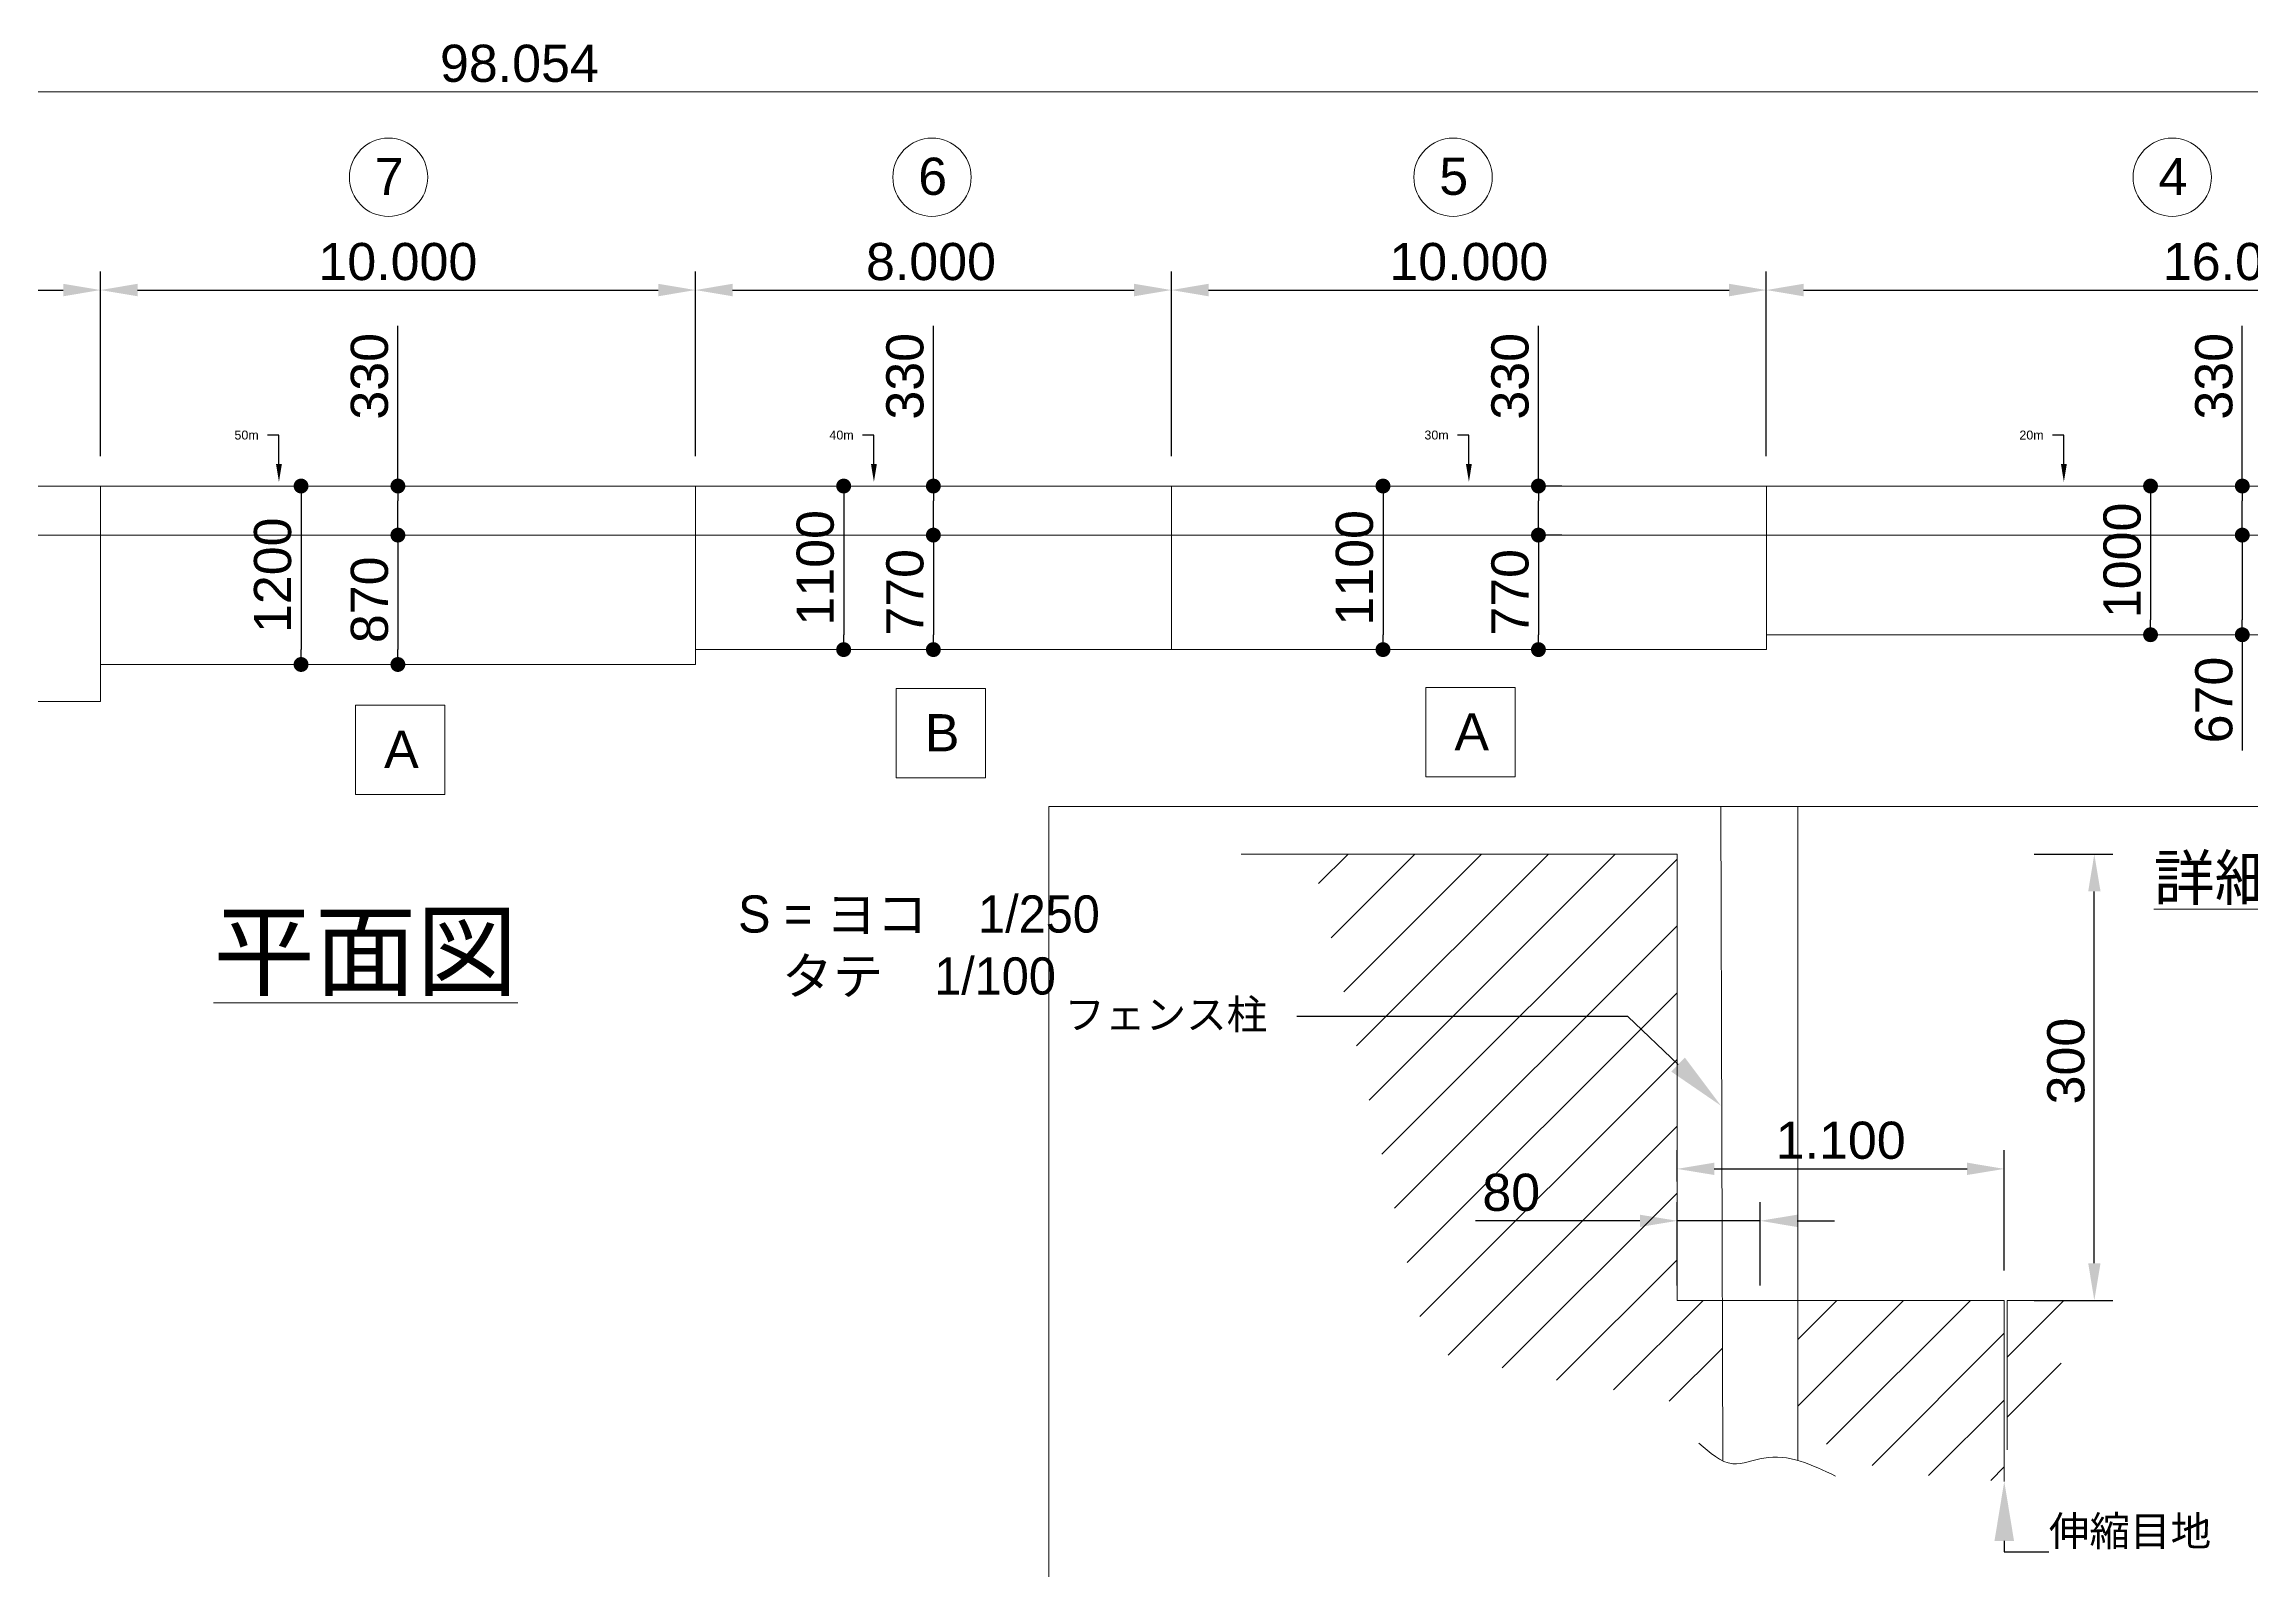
# Model space of a CAD drawing. Header units: millimetres. Extents: x -58267 to 200953, y -49295 to 43144.
# Drawn here: x 15850 to 30692, y -3563 to 6704 of the extents above; entities that cross this region are included whole.
import ezdxf
from ezdxf import colors
from ezdxf.entities.mleader import LeaderData, LeaderLine
from ezdxf.math import Vec2, Vec3

# ---------------------------------------------------------------- set-up
doc = ezdxf.new("R2010")
doc.units = ezdxf.units.MM
doc.header["$LTSCALE"] = 0.25
doc.linetypes.add('ACAD_ISO02W100', pattern=[15, 12, -3])
for name, color, linetype, lineweight in [('1-main', 7, 'Continuous', 9), ('2-DIMS', 8, 'Continuous', 9), ('5-detailframe', 1, 'Continuous', 20)]:
    doc.layers.add(name, color=color, linetype=linetype, lineweight=lineweight)
doc.styles.get("Standard").update_dxf_attribs({"font": 'arial.ttf'})
doc.dimstyles.new('Annotative in mm', dxfattribs={"dimscale": 0, "dimtxt": 2.5, "dimasz": 2.5, "dimexe": 1.25, "dimexo": 2, "dimtad": 1, "dimdec": 0, "dimdsep": 46, "dimtxsty": 'Standard', "dimcen": 2.5, "dimadec": 0, "dimazin": 0, "dimtfac": 1, "dimtdec": 0, "dimtmove": 0, "dimatfit": 3, "dimfxl": 1, "dimarcsym": 0})
doc.dimstyles.new('Annotative2 in mm', dxfattribs={"dimscale": 0, "dimtxt": 2.5, "dimasz": 1, "dimexe": 0, "dimexo": 0, "dimtad": 1, "dimdec": 0, "dimtxsty": 'Standard', "dimblk": 'DOT', "dimcen": 0, "dimadec": 0, "dimazin": 0, "dimtfac": 1, "dimtdec": 0, "dimtmove": 0, "dimatfit": 3, "dimfxl": 1, "dimarcsym": 0})

# ---------------------------------------------------------------- blocks, each defined once
blk = doc.blocks.new('*D2')
at = {"layer": '2-DIMS', "color": 0, "lineweight": -2, "transparency": 16777216}
for p, q in [((13028, 3932), (13028, 5175)), ((13278, 5050), (15978, 5050)), ((16228, 3932), (16228, 5175))]:
    blk.add_line(p, q, dxfattribs=at)
at = {"layer": '2-DIMS', "color": 0, "transparency": 16777216}
for points in [[(13278, 5092), (13278, 5008), (13028, 5050)], [(15978, 5092), (15978, 5008), (16228, 5050)]]:
    blk.add_solid(points, dxfattribs=at)
at = {"layer": 'Defpoints', "color": 0, "transparency": 16777216}
for p in [(16228, 5050), (13028, 3732), (16228, 3732)]:
    blk.add_point(p, dxfattribs=at)
at = {"layer": '2-DIMS', "color": 0, "transparency": 16777216, "insert": (14612, 5240), "char_height": 250, "attachment_point": 5}
blk.add_mtext('8.000', dxfattribs=at)
blk = doc.blocks.new('*D6')
at = {"layer": '2-DIMS', "color": 0, "lineweight": -2, "transparency": 16777216}
for p, q in [((16228, 3932), (16228, 5175)), ((16478, 5050), (19978, 5050)), ((20228, 3932), (20228, 5175))]:
    blk.add_line(p, q, dxfattribs=at)
at = {"layer": '2-DIMS', "color": 0, "transparency": 16777216}
for points in [[(16478, 5092), (16478, 5008), (16228, 5050)], [(19978, 5092), (19978, 5008), (20228, 5050)]]:
    blk.add_solid(points, dxfattribs=at)
at = {"layer": 'Defpoints', "color": 0, "transparency": 16777216}
for p in [(20228, 5050), (16228, 3732), (20228, 3732)]:
    blk.add_point(p, dxfattribs=at)
at = {"layer": '2-DIMS', "color": 0, "transparency": 16777216, "insert": (18228, 5240), "char_height": 250, "attachment_point": 5}
blk.add_mtext('10.000', dxfattribs=at)
blk = doc.blocks.new('*D7')
at = {"layer": '2-DIMS', "color": 0, "lineweight": -2, "transparency": 16777216}
for p, q in [((23428, 3932), (23428, 5175)), ((23678, 5050), (27178, 5050)), ((27428, 3932), (27428, 5175))]:
    blk.add_line(p, q, dxfattribs=at)
at = {"layer": '2-DIMS', "color": 0, "transparency": 16777216}
for points in [[(23678, 5092), (23678, 5008), (23428, 5050)], [(27178, 5092), (27178, 5008), (27428, 5050)]]:
    blk.add_solid(points, dxfattribs=at)
at = {"layer": 'Defpoints', "color": 0, "transparency": 16777216}
for p in [(27428, 5050), (23428, 3732), (27428, 3732)]:
    blk.add_point(p, dxfattribs=at)
at = {"layer": '2-DIMS', "color": 0, "transparency": 16777216, "insert": (25428, 5240), "char_height": 250, "attachment_point": 5}
blk.add_mtext('10.000', dxfattribs=at)
blk = doc.blocks.new('*D8')
at = {"layer": '2-DIMS', "color": 0, "lineweight": -2, "transparency": 16777216}
for p, q in [((20228, 3932), (20228, 5175)), ((20478, 5050), (23178, 5050)), ((23428, 3932), (23428, 5175))]:
    blk.add_line(p, q, dxfattribs=at)
at = {"layer": '2-DIMS', "color": 0, "transparency": 16777216}
for points in [[(20478, 5092), (20478, 5008), (20228, 5050)], [(23178, 5092), (23178, 5008), (23428, 5050)]]:
    blk.add_solid(points, dxfattribs=at)
at = {"layer": 'Defpoints', "color": 0, "transparency": 16777216}
for p in [(23428, 5050), (20228, 3732), (23428, 3732)]:
    blk.add_point(p, dxfattribs=at)
at = {"layer": '2-DIMS', "color": 0, "transparency": 16777216, "insert": (21812, 5240), "char_height": 250, "attachment_point": 5}
blk.add_mtext('8.000', dxfattribs=at)
blk = doc.blocks.new('*D9')
at = {"layer": '2-DIMS', "color": 0, "lineweight": -2, "transparency": 16777216}
for p, q in [((27428, 3932), (27428, 5175)), ((27678, 5050), (33578, 5050)), ((33828, 3932), (33828, 5175))]:
    blk.add_line(p, q, dxfattribs=at)
at = {"layer": '2-DIMS', "color": 0, "transparency": 16777216}
for points in [[(27678, 5092), (27678, 5008), (27428, 5050)], [(33578, 5092), (33578, 5008), (33828, 5050)]]:
    blk.add_solid(points, dxfattribs=at)
at = {"layer": 'Defpoints', "color": 0, "transparency": 16777216}
for p in [(33828, 5050), (27428, 3732), (33828, 3732)]:
    blk.add_point(p, dxfattribs=at)
at = {"layer": '2-DIMS', "color": 0, "transparency": 16777216, "insert": (30628, 5240), "char_height": 250, "attachment_point": 5}
blk.add_mtext('16.000', dxfattribs=at)
blk = doc.blocks.new('_Dot')
at = {"color": 0, "linetype": 'ByBlock', "lineweight": -2}
blk.add_line((-0.5, 0), (-1, 0), dxfattribs=at)
at = {"color": 0, "linetype": 'ByBlock', "const_width": 0.5}
blk.add_lwpolyline([(-0.25, 0, 1), (0.25, 0, 1)], format="xyb", close=True, dxfattribs=at)
blk = doc.blocks.new('*D14')
at = {"layer": '2-DIMS', "color": 0, "lineweight": -2, "transparency": 16777216}
for p, q in [((18228, 3732), (18228, 4809)), ((18228, 3502), (18228, 3632))]:
    blk.add_line(p, q, dxfattribs=at)
at = {"layer": 'Defpoints', "color": 0, "transparency": 16777216}
for p in [(18228, 3732), (18228, 3402), (18228, 3402)]:
    blk.add_point(p, dxfattribs=at)
at = {"layer": '2-DIMS', "color": 0, "lineweight": -2, "transparency": 16777216, "xscale": 100, "yscale": 100, "zscale": 100}
for p, rotation in [((18228, 3732), 90), ((18228, 3402), 270)]:
    blk.add_blockref('_Dot', p, dxfattribs=dict(at, rotation=rotation))
at = {"layer": '2-DIMS', "color": 0, "transparency": 16777216, "insert": (18038, 4470), "char_height": 250, "attachment_point": 5, "rotation": 90}
blk.add_mtext('330', dxfattribs=at)
blk = doc.blocks.new('*D15')
at = {"layer": '2-DIMS', "color": 0, "lineweight": -2, "transparency": 16777216}
for p, q in [((21828, 3732), (21828, 4809)), ((21828, 3502), (21828, 3632))]:
    blk.add_line(p, q, dxfattribs=at)
at = {"layer": 'Defpoints', "color": 0, "transparency": 16777216}
for p in [(21828, 3732), (21828, 3402), (21828, 3402)]:
    blk.add_point(p, dxfattribs=at)
at = {"layer": '2-DIMS', "color": 0, "lineweight": -2, "transparency": 16777216, "xscale": 100, "yscale": 100, "zscale": 100}
for p, rotation in [((21828, 3732), 90), ((21828, 3402), 270)]:
    blk.add_blockref('_Dot', p, dxfattribs=dict(at, rotation=rotation))
at = {"layer": '2-DIMS', "color": 0, "transparency": 16777216, "insert": (21638, 4470), "char_height": 250, "attachment_point": 5, "rotation": 90}
blk.add_mtext('330', dxfattribs=at)
blk = doc.blocks.new('*D16')
at = {"layer": '2-DIMS', "color": 0, "lineweight": -2, "transparency": 16777216}
for p, q in [((25896, 3732), (25896, 4809)), ((26054, 3732), (25896, 3732)), ((25896, 3502), (25896, 3632))]:
    blk.add_line(p, q, dxfattribs=at)
at = {"layer": 'Defpoints', "color": 0, "transparency": 16777216}
for p in [(26054, 3732), (25896, 3402), (25896, 3402)]:
    blk.add_point(p, dxfattribs=at)
at = {"layer": '2-DIMS', "color": 0, "lineweight": -2, "transparency": 16777216, "xscale": 100, "yscale": 100, "zscale": 100}
for p, rotation in [((25896, 3732), 90), ((25896, 3402), 270)]:
    blk.add_blockref('_Dot', p, dxfattribs=dict(at, rotation=rotation))
at = {"layer": '2-DIMS', "color": 0, "transparency": 16777216, "insert": (25706, 4470), "char_height": 250, "attachment_point": 5, "rotation": 90}
blk.add_mtext('330', dxfattribs=at)
blk = doc.blocks.new('*D17')
at = {"layer": '2-DIMS', "color": 0, "lineweight": -2, "transparency": 16777216}
for p, q in [((30628, 3732), (30628, 4809)), ((30628, 3502), (30628, 3632))]:
    blk.add_line(p, q, dxfattribs=at)
at = {"layer": 'Defpoints', "color": 0, "transparency": 16777216}
for p in [(30628, 3732), (30628, 3402), (30628, 3402)]:
    blk.add_point(p, dxfattribs=at)
at = {"layer": '2-DIMS', "color": 0, "lineweight": -2, "transparency": 16777216, "xscale": 100, "yscale": 100, "zscale": 100}
for p, rotation in [((30628, 3732), 90), ((30628, 3402), 270)]:
    blk.add_blockref('_Dot', p, dxfattribs=dict(at, rotation=rotation))
at = {"layer": '2-DIMS', "color": 0, "transparency": 16777216, "insert": (30438, 4470), "char_height": 250, "attachment_point": 5, "rotation": 90}
blk.add_mtext('330', dxfattribs=at)
blk = doc.blocks.new('*D19')
at = {"layer": '2-DIMS', "color": 0, "lineweight": -2, "transparency": 16777216}
blk.add_line((18228, 3302), (18228, 2632), dxfattribs=at)
at = {"layer": 'Defpoints', "color": 0, "transparency": 16777216}
for p in [(18228, 3402), (18228, 2532), (18228, 2532)]:
    blk.add_point(p, dxfattribs=at)
at = {"layer": '2-DIMS', "color": 0, "lineweight": -2, "transparency": 16777216, "xscale": 100, "yscale": 100, "zscale": 100}
for p, rotation in [((18228, 3402), 90), ((18228, 2532), 270)]:
    blk.add_blockref('_Dot', p, dxfattribs=dict(at, rotation=rotation))
at = {"layer": '2-DIMS', "color": 0, "transparency": 16777216, "insert": (18038, 2967), "char_height": 250, "attachment_point": 5, "rotation": 90}
blk.add_mtext('870', dxfattribs=at)
blk = doc.blocks.new('*D20')
at = {"layer": '2-DIMS', "color": 0, "lineweight": -2, "transparency": 16777216}
blk.add_line((21828, 3302), (21828, 2732), dxfattribs=at)
at = {"layer": 'Defpoints', "color": 0, "transparency": 16777216}
for p in [(21828, 3402), (21828, 2632), (21828, 2632)]:
    blk.add_point(p, dxfattribs=at)
at = {"layer": '2-DIMS', "color": 0, "lineweight": -2, "transparency": 16777216, "xscale": 100, "yscale": 100, "zscale": 100}
for p, rotation in [((21828, 3402), 90), ((21828, 2632), 270)]:
    blk.add_blockref('_Dot', p, dxfattribs=dict(at, rotation=rotation))
at = {"layer": '2-DIMS', "color": 0, "transparency": 16777216, "insert": (21638, 3017), "char_height": 250, "attachment_point": 5, "rotation": 90}
blk.add_mtext('770', dxfattribs=at)
blk = doc.blocks.new('*D21')
at = {"layer": '2-DIMS', "color": 0, "lineweight": -2, "transparency": 16777216}
for p, q in [((26054, 3402), (25896, 3402)), ((25896, 3302), (25896, 2732)), ((25896, 2632), (25896, 2632))]:
    blk.add_line(p, q, dxfattribs=at)
at = {"layer": 'Defpoints', "color": 0, "transparency": 16777216}
for p in [(26054, 3402), (25896, 2632), (25896, 2632)]:
    blk.add_point(p, dxfattribs=at)
at = {"layer": '2-DIMS', "color": 0, "lineweight": -2, "transparency": 16777216, "xscale": 100, "yscale": 100, "zscale": 100}
for p, rotation in [((25896, 3402), 90), ((25896, 2632), 270)]:
    blk.add_blockref('_Dot', p, dxfattribs=dict(at, rotation=rotation))
at = {"layer": '2-DIMS', "color": 0, "transparency": 16777216, "insert": (25706, 3017), "char_height": 250, "attachment_point": 5, "rotation": 90}
blk.add_mtext('770', dxfattribs=at)
blk = doc.blocks.new('*D22')
at = {"layer": '2-DIMS', "color": 0, "lineweight": -2, "transparency": 16777216}
for p, q in [((30628, 3402), (30628, 3402)), ((30628, 3302), (30628, 2832)), ((30628, 2732), (30628, 1954))]:
    blk.add_line(p, q, dxfattribs=at)
at = {"layer": 'Defpoints', "color": 0, "transparency": 16777216}
for p in [(30628, 3402), (30628, 2732), (30628, 2732)]:
    blk.add_point(p, dxfattribs=at)
at = {"layer": '2-DIMS', "color": 0, "lineweight": -2, "transparency": 16777216, "xscale": 100, "yscale": 100, "zscale": 100}
for p, rotation in [((30628, 3402), 90), ((30628, 2732), 270)]:
    blk.add_blockref('_Dot', p, dxfattribs=dict(at, rotation=rotation))
at = {"layer": '2-DIMS', "color": 0, "transparency": 16777216, "insert": (30438, 2293), "char_height": 250, "attachment_point": 5, "rotation": 90}
blk.add_mtext('670', dxfattribs=at)
blk = doc.blocks.new('*D40')
at = {"layer": '2-DIMS', "color": 0, "lineweight": -2, "transparency": 16777216}
for p, q in [((26828, -944), (26828, -735)), ((29028, -1544), (29028, -735)), ((27078, -860), (28778, -860))]:
    blk.add_line(p, q, dxfattribs=at)
at = {"layer": '2-DIMS', "color": 0, "transparency": 16777216}
for points in [[(27078, -818), (27078, -901), (26828, -860)], [(28778, -818), (28778, -901), (29028, -860)]]:
    blk.add_solid(points, dxfattribs=at)
at = {"layer": 'Defpoints', "color": 0, "transparency": 16777216}
for p in [(29028, -860), (26828, -1144), (29028, -1744)]:
    blk.add_point(p, dxfattribs=at)
at = {"layer": '2-DIMS', "color": 0, "transparency": 16777216, "insert": (27928, -669), "char_height": 250, "attachment_point": 5}
blk.add_mtext('1.100', dxfattribs=at)
blk = doc.blocks.new('*D41')
at = {"layer": '2-DIMS', "color": 0, "lineweight": -2, "transparency": 16777216}
for p, q in [((29228, 1256), (29758, 1256)), ((29633, -1494), (29633, 1006)), ((29228, -1744), (29758, -1744))]:
    blk.add_line(p, q, dxfattribs=at)
at = {"layer": '2-DIMS', "color": 0, "transparency": 16777216}
for points in [[(29592, 1006), (29675, 1006), (29633, 1256)], [(29592, -1494), (29675, -1494), (29633, -1744)]]:
    blk.add_solid(points, dxfattribs=at)
at = {"layer": 'Defpoints', "color": 0, "transparency": 16777216}
for p in [(29028, 1256), (29633, 1256), (29028, -1744)]:
    blk.add_point(p, dxfattribs=at)
at = {"layer": '2-DIMS', "color": 0, "transparency": 16777216, "insert": (29443, -135), "char_height": 250, "attachment_point": 5, "rotation": 90}
blk.add_mtext('300', dxfattribs=at)
blk = doc.blocks.new('*D119')
at = {"layer": '2-DIMS', "color": 0, "lineweight": -2, "transparency": 16777216}
for p, q in [((26828, -1644), (26828, -1084)), ((27386, -1644), (27386, -1084)), ((26578, -1209), (25472, -1209)), ((27386, -1209), (26828, -1209)), ((27636, -1209), (27886, -1209))]:
    blk.add_line(p, q, dxfattribs=at)
at = {"layer": '2-DIMS', "color": 0, "transparency": 16777216}
for points in [[(26578, -1168), (26578, -1251), (26828, -1209)], [(27636, -1168), (27636, -1251), (27386, -1209)]]:
    blk.add_solid(points, dxfattribs=at)
at = {"layer": 'Defpoints', "color": 0, "transparency": 16777216}
for p in [(27386, -1209), (26828, -1744), (27386, -1744)]:
    blk.add_point(p, dxfattribs=at)
at = {"layer": '2-DIMS', "color": 0, "transparency": 16777216, "insert": (25713, -1019), "char_height": 250, "attachment_point": 5}
blk.add_mtext('80', dxfattribs=at)
blk = doc.blocks.new('*D277')
at = {"layer": '2-DIMS', "color": 0, "lineweight": -2, "transparency": 16777216}
blk.add_line((17577, 3632), (17577, 2632), dxfattribs=at)
at = {"layer": 'Defpoints', "color": 0, "transparency": 16777216}
for p in [(17577, 3732), (17577, 2532), (17577, 2532)]:
    blk.add_point(p, dxfattribs=at)
at = {"layer": '2-DIMS', "color": 0, "lineweight": -2, "transparency": 16777216, "xscale": 100, "yscale": 100, "zscale": 100}
for p, rotation in [((17577, 3732), 90), ((17577, 2532), 270)]:
    blk.add_blockref('_Dot', p, dxfattribs=dict(at, rotation=rotation))
at = {"layer": '2-DIMS', "color": 0, "transparency": 16777216, "insert": (17387, 3132), "char_height": 250, "attachment_point": 5, "rotation": 90}
blk.add_mtext('1200', dxfattribs=at)
blk = doc.blocks.new('*D278')
at = {"layer": '2-DIMS', "color": 0, "lineweight": -2, "transparency": 16777216}
for p, q in [((21225, 3732), (21225, 3732)), ((21225, 3632), (21225, 2732))]:
    blk.add_line(p, q, dxfattribs=at)
at = {"layer": 'Defpoints', "color": 0, "transparency": 16777216}
for p in [(21225, 3732), (21225, 2632), (21225, 2632)]:
    blk.add_point(p, dxfattribs=at)
at = {"layer": '2-DIMS', "color": 0, "lineweight": -2, "transparency": 16777216, "xscale": 100, "yscale": 100, "zscale": 100}
for p, rotation in [((21225, 3732), 90), ((21225, 2632), 270)]:
    blk.add_blockref('_Dot', p, dxfattribs=dict(at, rotation=rotation))
at = {"layer": '2-DIMS', "color": 0, "transparency": 16777216, "insert": (21035, 3182), "char_height": 250, "attachment_point": 5, "rotation": 90}
blk.add_mtext('1100', dxfattribs=at)
blk = doc.blocks.new('*D279')
at = {"layer": '2-DIMS', "color": 0, "lineweight": -2, "transparency": 16777216}
blk.add_line((24851, 3632), (24851, 2732), dxfattribs=at)
at = {"layer": 'Defpoints', "color": 0, "transparency": 16777216}
for p in [(24851, 3732), (24851, 2632), (24851, 2632)]:
    blk.add_point(p, dxfattribs=at)
at = {"layer": '2-DIMS', "color": 0, "lineweight": -2, "transparency": 16777216, "xscale": 100, "yscale": 100, "zscale": 100}
for p, rotation in [((24851, 3732), 90), ((24851, 2632), 270)]:
    blk.add_blockref('_Dot', p, dxfattribs=dict(at, rotation=rotation))
at = {"layer": '2-DIMS', "color": 0, "transparency": 16777216, "insert": (24660, 3182), "char_height": 250, "attachment_point": 5, "rotation": 90}
blk.add_mtext('1100', dxfattribs=at)
blk = doc.blocks.new('*D280')
at = {"layer": '2-DIMS', "color": 0, "lineweight": -2, "transparency": 16777216}
for p, q in [((30011, 3732), (30011, 3732)), ((30011, 3632), (30011, 2832))]:
    blk.add_line(p, q, dxfattribs=at)
at = {"layer": 'Defpoints', "color": 0, "transparency": 16777216}
for p in [(30011, 3732), (30011, 2732), (30011, 2732)]:
    blk.add_point(p, dxfattribs=at)
at = {"layer": '2-DIMS', "color": 0, "lineweight": -2, "transparency": 16777216, "xscale": 100, "yscale": 100, "zscale": 100}
for p, rotation in [((30011, 3732), 90), ((30011, 2732), 270)]:
    blk.add_blockref('_Dot', p, dxfattribs=dict(at, rotation=rotation))
at = {"layer": '2-DIMS', "color": 0, "transparency": 16777216, "insert": (29821, 3232), "char_height": 250, "attachment_point": 5, "rotation": 90}
blk.add_mtext('1000', dxfattribs=at)

msp = doc.modelspace()

# ---------------------------------------------------------------- hatches: boundary and pattern name
at = {"layer": '1-main'}
h = msp.add_hatch(dxfattribs=at)
h.set_pattern_fill('ANSI31', color=256)
h.set_pattern_definition([(45, (-0.55, -460.7), (-224.5064, 224.5064), [])])
h.paths.add_polyline_path([(27130.525, -1744.036), (26827.652, -1744.036), (26827.652, 1255.964), (24371.889, 1255.964), (25152.311, -2079.733), (25996.822, -2277.451), (26527.033, -2367.65), (27079.805, -2491.674), (27134.9, -2506.165)])
h.paths.add_polyline_path([(29027.652, -1744.036), (27639.315, -1744.036), (27639.786, -2638.957), (27722.826, -2660.798), (28242.883, -2901.955), (29027.652, -2961.332)])
h = msp.add_hatch(dxfattribs=at)
h.set_pattern_fill('ANSI31', color=256, scale=0.9)
h.set_pattern_definition([(45, (-0.55, -460.69), (-202.0558, 202.0558), [])])
h.paths.add_polyline_path([(29491.172, -1744.036), (29047.652, -1744.036), (29047.652, -2748.981), (29270.574, -2479.41), (29403.832, -2199.63)])

# ---------------------------------------------------------------- linework, layer by layer
for p, q in [((13028.35, 3732.193), (16228.35, 3732.193)), ((16228.35, 3732.193), (20228.35, 3732.193)), ((16228.35, 3732.193), (16228.35, 3402.193)), ((20228.35, 3732.193), (20228.35, 3402.193)), ((20228.35, 3732.193), (23428.35, 3732.193)), ((23428.35, 3732.193), (23428.35, 3402.193)), ((23428.35, 3732.193), (27428.35, 3732.193)), ((27428.35, 3732.193), (27428.35, 3402.193)), ((27428.35, 3732.193), (33828.35, 3732.193)), ((16228.35, 3402.193), (16228.35, 2282.193)), ((20228.35, 3402.193), (20228.35, 2532.193)), ((23428.35, 3402.193), (23428.35, 2632.193)), ((27428.35, 3402.193), (27428.35, 2632.193)), ((33828.35, 2732.193), (27428.35, 2732.193)), ((20228.35, 2532.193), (16228.35, 2532.193)), ((23428.35, 2632.193), (20228.35, 2632.193)), ((27428.35, 2632.193), (23428.35, 2632.193)), ((16228.35, 2282.193), (13028.35, 2282.193)), ((27122.01, 1576.62), (27136.728, -2824.493)), ((27639.882, -2821.122), (27639.882, 1576.62)), ((26827.652, 1255.964), (23896.932, 1255.964)), ((26827.652, 1255.964), (26827.652, -1744.036)), ((26827.652, -1744.036), (29027.652, -1744.036)), ((29027.652, -1744.036), (29027.652, -2961.332)), ((29047.652, -1744.036), (29047.652, -2748.981)), ((29047.652, -1744.036), (29491.172, -1744.036))]:
    msp.add_line(p, q, dxfattribs=at)
at = {"layer": '1-main', "linetype": 'ACAD_ISO02W100'}
for p, q in [((13028.35, 3402.193), (16228.35, 3402.193)), ((20228.35, 3402.193), (16228.35, 3402.193)), ((23428.35, 3402.193), (20228.35, 3402.193)), ((27428.35, 3402.193), (23428.35, 3402.193)), ((33828.35, 3402.193), (27428.35, 3402.193))]:
    msp.add_line(p, q, dxfattribs=at)
at = {"layer": '1-main'}
msp.add_spline([(26975.383, -2703.436), (27202.911, -2842.526), (27411.096, -2804.113), (27892.813, -2925.57)], degree=3, dxfattribs=at)
at = {"layer": '2-DIMS'}
msp.add_line((911.55, 6382.88), (38398.453, 6382.88), dxfattribs=at)
for points in [[(25138.933, 2376.575), (25738.933, 2376.575), (25738.933, 1776.575), (25138.933, 1776.575)], [(17943.172, 2258.593), (18543.172, 2258.593), (18543.172, 1658.593), (17943.172, 1658.593)], [(21578.408, 2370.011), (22178.408, 2370.011), (22178.408, 1770.011), (21578.408, 1770.011)]]:
    msp.add_lwpolyline(points, close=True, dxfattribs=at)
for centre in [(18165.325, 5808.517), (21818.777, 5808.517), (25321.794, 5808.517), (30157.246, 5808.517)]:
    msp.add_circle(centre, 263.4, dxfattribs=at)
at = {"layer": '5-detailframe', "lineweight": 20}
msp.add_lwpolyline([(22603.862, 1576.62), (32335.059, 1576.62), (32335.059, -3667.981), (22603.862, -3667.981)], close=True, dxfattribs=at)

# ---------------------------------------------------------------- texts
at = {"layer": '2-DIMS', "attachment_point": 5}
for s, insert, char_height in [('98.054', (19044.95, 6573.109), 250), ('7', (18170.004, 5813.338), 250), ('6', (21823.457, 5813.338), 250), ('5', (25326.473, 5813.338), 250), ('4', (30161.925, 5813.338), 250), ('A', (18251.704, 1961.552), 250), ('B', (21886.94, 2072.97), 250), ('A', (25447.465, 2079.534), 250), ('{\\fMS PGothic|b0|i0|c128|p50;\\L詳細図\u3000㋑}', (31055.445, 1079.73), 300), ('{\\fMS PGothic|b0|i0|c128|p50;\\L平面図}', (18010.545, 578.866), 500), ('\\A1;{\\fMS PGothic|b0|i0|c128|p50;S = ヨコ\u30001/250\\Pタテ\u30001/100 }', (21731.066, 637.611), 250)]:
    msp.add_mtext(s, dxfattribs=dict(at, insert=insert, char_height=char_height))

# ---------------------------------------------------------------- dimensions: what is measured, and where the dimension line sits
at = {"layer": '2-DIMS'}
for base, p1, p2, text, picture, middle in [((16228.35, 5049.979), (13028.35, 3732.193), (16228.35, 3732.193), '8.000', '*D2', (14611.75, 5049.979)), ((20228.35, 5049.979), (16228.35, 3732.193), (20228.35, 3732.193), '10.000', '*D6', (18228.35, 5049.979)), ((23428.35, 5049.979), (20228.35, 3732.193), (23428.35, 3732.193), '8.000', '*D8', (21811.75, 5049.979)), ((27428.35, 5049.979), (23428.35, 3732.193), (27428.35, 3732.193), '10.000', '*D7', (25428.35, 5049.979)), ((33828.35, 5049.979), (27428.35, 3732.193), (33828.35, 3732.193), '16.000', '*D9', (30628.35, 5049.979))]:
    dim = msp.add_linear_dim(base=base, p1=p1, p2=p2, text=text, dimstyle='Annotative in mm', dxfattribs=at)
    dim.commit()
    dim.dimension.update_dxf_attribs({"geometry": picture, "text_midpoint": middle, "dimtype": 160})
for base, p1, p2, picture, middle in [((18228.35, 3402.193), (18228.35, 3732.193), (18228.35, 3402.193), '*D14', (18228.35, 4470.358)), ((21828.35, 3402.193), (21828.35, 3732.193), (21828.35, 3402.193), '*D15', (21828.35, 4470.358)), ((25896.349, 3402.193), (26053.969, 3732.193), (25896.349, 3402.193), '*D16', (25896.349, 4470.358)), ((30628.35, 3402.193), (30628.35, 3732.193), (30628.35, 3402.193), '*D17', (30628.35, 4470.358))]:
    dim = msp.add_linear_dim(base=base, p1=p1, p2=p2, angle=90, dimstyle='Annotative2 in mm', dxfattribs=at)
    dim.commit()
    dim.dimension.update_dxf_attribs({"geometry": picture, "text_midpoint": middle, "dimtype": 160})
at = {"layer": '2-DIMS', "color": 5}
for base, p1, p2, picture, middle in [((17576.96, 2532.193), (17576.96, 3732.193), (17576.96, 2532.193), '*D277', (17386.816, 3132.193)), ((21225.078, 2632.193), (21225.078, 3732.193), (21225.078, 2632.193), '*D278', (21034.935, 3182.193)), ((24850.51, 2632.193), (24850.51, 3732.193), (24850.51, 2632.193), '*D279', (24660.367, 3182.193)), ((30010.958, 2732.193), (30010.958, 3732.193), (30010.958, 2732.193), '*D280', (29820.815, 3232.193))]:
    dim = msp.add_linear_dim(base=base, p1=p1, p2=p2, angle=90, dimstyle='Annotative2 in mm', dxfattribs=at)
    dim.commit()
    dim.dimension.update_dxf_attribs({"geometry": picture, "text_midpoint": middle})
at = {"layer": '2-DIMS'}
for base, p1, p2, picture, middle in [((18228.35, 2532.193), (18228.35, 3402.193), (18228.35, 2532.193), '*D19', (18038.207, 2967.193)), ((21828.35, 2632.193), (21828.35, 3402.193), (21828.35, 2632.193), '*D20', (21638.207, 3017.193)), ((25896.349, 2632.193), (26053.969, 3402.193), (25896.349, 2632.193), '*D21', (25706.206, 3017.193)), ((30628.35, 2732.193), (30628.35, 3402.193), (30628.35, 2732.193), '*D22', (30438.207, 2293.26))]:
    dim = msp.add_linear_dim(base=base, p1=p1, p2=p2, angle=90, dimstyle='Annotative2 in mm', dxfattribs=at)
    dim.commit()
    dim.dimension.update_dxf_attribs({"geometry": picture, "text_midpoint": middle})
dim = msp.add_linear_dim(base=(29633.441, 1255.964), p1=(29027.652, -1744.036), p2=(29027.652, 1255.964), angle=90, text='300', dimstyle='Annotative in mm', override={"dimexo": 2}, dxfattribs=at)
dim.commit()
dim.dimension.update_dxf_attribs({"geometry": '*D41', "text_midpoint": (29633.441, -134.598), "dimtype": 160})
for base, p1, p2, text, override, picture, middle in [((29027.652, -859.632), (26827.652, -1144.036), (29027.652, -1744.036), '1.100', {"dimexo": 2}, '*D40', (27927.652, -859.632)), ((27386.498, -1209.29), (26827.652, -1744.036), (27386.498, -1744.036), '80', {"dimexo": 1}, '*D119', (25712.831, -1209.29))]:
    dim = msp.add_linear_dim(base=base, p1=p1, p2=p2, text=text, dimstyle='Annotative in mm', override=override, dxfattribs=at)
    dim.commit()
    dim.dimension.update_dxf_attribs({"geometry": picture, "text_midpoint": middle, "dimtype": 160})

# ---------------------------------------------------------------- leaders
ml = msp.add_multileader_mtext('Standard', dxfattribs=at)
ml.set_content('50m', color=256)
ml.set_leader_properties()
ml.build(insert=Vec2(0, 0))
ml.multileader.update_dxf_attribs({"arrow_head_size": 120, "scale": 30})
ctx = ml.context
ctx.base_point, ctx.scale, ctx.char_height, ctx.arrow_head_size, ctx.landing_gap_size, ctx.plane_origin = Vec3(17078.138, 4074.436), 30, 60, 120, 60, Vec3(17428.35, 3759.97)
ctx.text_align_type = 2
notes = []
notes.append((ctx, [(0, (1, 1, 0), (17428.35, 4074.436), (-1, 0), 76.037, [(0, [(17428.35, 3759.97)], 0, [])])]))
ctx.mtext.insert, ctx.mtext.alignment, ctx.mtext.flow_direction = Vec3(17292.313, 4104.947), 3, 5
ml = msp.add_multileader_mtext('Standard', dxfattribs=at)
ml.set_content('40m', color=256)
ml.set_leader_properties()
ml.build(insert=Vec2(0, 0))
ml.multileader.update_dxf_attribs({"arrow_head_size": 120, "scale": 30})
ctx = ml.context
ctx.base_point, ctx.scale, ctx.char_height, ctx.arrow_head_size, ctx.landing_gap_size, ctx.plane_origin = Vec3(21075.724, 4074.436), 30, 60, 120, 60, Vec3(21428.35, 3759.97)
ctx.text_align_type = 2
notes.append((ctx, [(0, (1, 1, 0), (21428.35, 4074.436), (-1, 0), 76.037, [(0, [(21428.35, 3759.97)], 0, [])])]))
ctx.mtext.insert, ctx.mtext.alignment, ctx.mtext.flow_direction = Vec3(21292.313, 4104.947), 3, 5
ml = msp.add_multileader_mtext('Standard', dxfattribs=at)
ml.set_content('30m', color=256)
ml.set_leader_properties()
ml.build(insert=Vec2(0, 0))
ml.multileader.update_dxf_attribs({"arrow_head_size": 120, "scale": 30})
ctx = ml.context
ctx.base_point, ctx.scale, ctx.char_height, ctx.arrow_head_size, ctx.landing_gap_size, ctx.plane_origin = Vec3(25078.276, 4074.436), 30, 60, 120, 60, Vec3(25428.447, 3759.97)
ctx.text_align_type = 2
notes.append((ctx, [(0, (1, 1, 0), (25428.447, 4074.436), (-1, 0), 76.037, [(0, [(25428.447, 3759.97)], 0, [])])]))
ctx.mtext.insert, ctx.mtext.alignment, ctx.mtext.flow_direction = Vec3(25292.409, 4104.968), 3, 5
ml = msp.add_multileader_mtext('Standard', dxfattribs=at)
ml.set_content('20m', color=256)
ml.set_leader_properties()
ml.build(insert=Vec2(0, 0))
ml.multileader.update_dxf_attribs({"arrow_head_size": 120, "scale": 30})
ctx = ml.context
ctx.base_point, ctx.scale, ctx.char_height, ctx.arrow_head_size, ctx.landing_gap_size, ctx.plane_origin = Vec3(29077.212, 4074.436), 30, 60, 120, 60, Vec3(29428.447, 3759.97)
ctx.text_align_type = 2
notes.append((ctx, [(0, (1, 1, 0), (29428.447, 4074.436), (-1, 0), 76.037, [(0, [(29428.447, 3759.97)], 0, [])])]))
ctx.mtext.insert, ctx.mtext.alignment, ctx.mtext.flow_direction = Vec3(29292.409, 4104.947), 3, 5
ml = msp.add_multileader_mtext('Standard', dxfattribs=at)
ml.set_content('{\\fMS PGothic|b0|i0|c128|p50;フェンス柱}', color=256)
ml.set_leader_properties()
ml.build(insert=Vec2(0, 0))
ml.multileader.update_dxf_attribs({"arrow_head_size": 400, "scale": 100})
ctx = ml.context
ctx.base_point, ctx.scale, ctx.char_height, ctx.arrow_head_size, ctx.landing_gap_size, ctx.plane_origin = Vec3(22648.85, 165.882), 100, 200, 400, 200, Vec3(27339.126, -287.347)
ctx.text_align_type = 2
notes.append((ctx, [(1, (1, 1, 0), (26496.577, 165.882), (-1, 0), 2223.864, [(0, [(27123.318, -435.515)], 0, [])])]))
ctx.mtext.insert, ctx.mtext.alignment, ctx.mtext.flow_direction = Vec3(24072.714, 278.95), 3, 5
ml = msp.add_multileader_mtext('Standard', dxfattribs=at)
ml.set_content('{\\fMS PGothic|b0|i0|c128|p50;伸縮目地}', color=256)
ml.set_leader_properties()
ml.build(insert=Vec2(0, 0))
ml.multileader.update_dxf_attribs({"text_left_attachment_type": 6, "dogleg_length": 3, "arrow_head_size": 400, "scale": 100})
ctx = ml.context
ctx.base_point, ctx.scale, ctx.char_height, ctx.arrow_head_size, ctx.landing_gap_size, ctx.plane_origin = Vec3(29327.652, -3435.614), 100, 200, 400, 0, Vec3(29027.652, -1188.501)
ctx.left_attachment = 6
notes.append((ctx, [(0, (1, 1, 0), (29027.652, -3435.614), (1, 0), 300, [(0, [(29027.652, -2961.332)], 0, [])])]))
ctx.mtext.insert, ctx.mtext.flow_direction = Vec3(29327.652, -3195.614), 5
for ctx, leaders in notes:
    for number, flags, end, landing, length, lines in leaders:
        leader = LeaderData()
        leader.index, (leader.has_last_leader_line, leader.has_dogleg_vector, leader.attachment_direction) = number, flags
        leader.last_leader_point, leader.dogleg_vector, leader.dogleg_length = Vec3(end), Vec3(landing), length
        for number, points, colour, breaks in lines:
            line = LeaderLine()
            line.index, line.vertices, line.color, line.breaks = number, Vec3.list(points), colors.encode_raw_color(colour), breaks
            leader.lines.append(line)
        ctx.leaders.append(leader)

doc.saveas('drawing.dxf')
